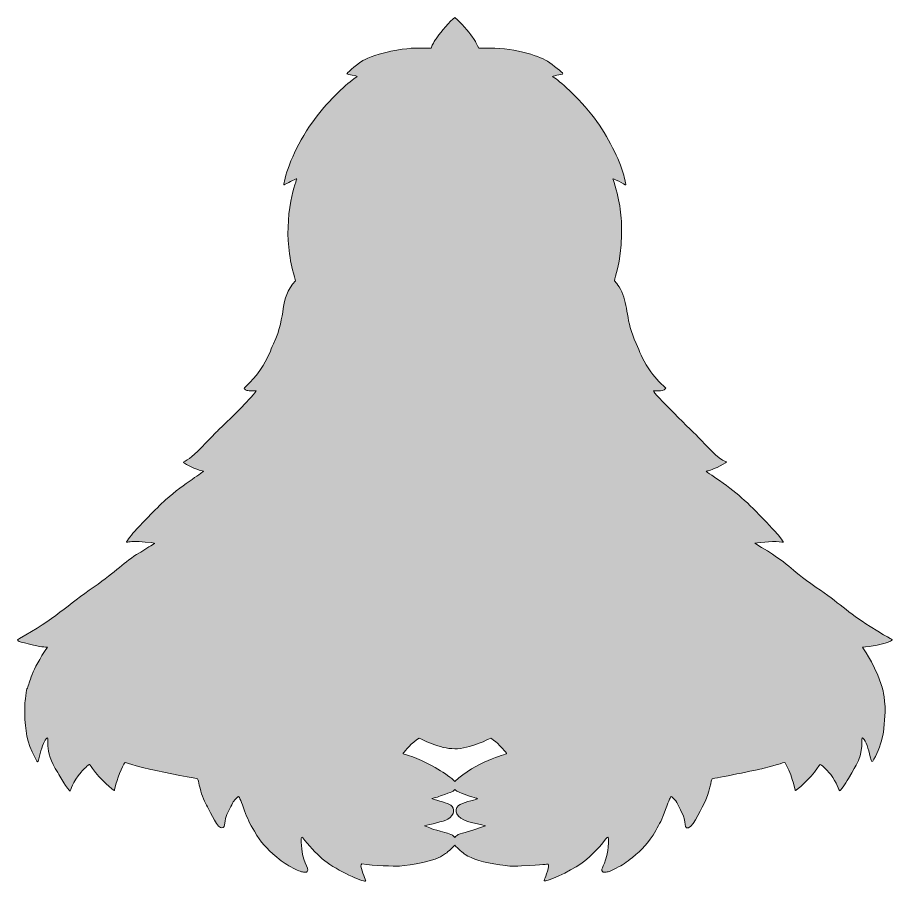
# Model space of a CAD drawing. Header units: inches. Extents: x -38.8 to 53.1, y -11.6 to 14.8.
# Drawn here: x -38.81 to -27.95, y -11.57 to -0.85 of the extents above; entities that cross this region are included whole.
import ezdxf

# ---------------------------------------------------------------- set-up
doc = ezdxf.new("R2010")
doc.units = ezdxf.units.IN
doc.header["$MEASUREMENT"] = 0
doc.layers.add('Sloth', color=7, linetype='Continuous', lineweight=0)

msp = doc.modelspace()

# ---------------------------------------------------------------- hatches: boundary and pattern name
at = {"layer": 'Sloth', "true_color": 0xd8b4a7, "transparency": 33554687}
h = msp.add_hatch(color=9, dxfattribs=at)
h.dxf.hatch_style = 2
edge = h.paths.add_edge_path()
edge.add_spline(control_points=[(-32.746, -9.98), (-32.748, -9.982), (-33.133, -10.083), (-33.388, -10.321), (-33.471, -10.235), (-33.711, -10.096), (-33.857, -10.037), (-33.942, -10.003), (-34.029, -9.983), (-34.029, -9.978), (-34.029, -9.971), (-33.951, -9.873), (-33.864, -9.808), (-33.864, -9.808), (-33.831, -9.784), (-33.831, -9.784), (-33.663, -9.868), (-33.473, -9.944), (-33.281, -9.907), (-33.071, -9.866), (-32.953, -9.781), (-32.941, -9.786), (-32.934, -9.789), (-32.881, -9.829), (-32.859, -9.848), (-32.849, -9.857), (-32.737, -9.971), (-32.746, -9.98)], knot_values=[0, 0, 0, 0, 1, 1, 1, 2, 2, 2, 3, 3, 3, 4, 4, 4, 5, 5, 5, 6, 6, 6, 7, 7, 7, 8, 8, 8, 9, 9, 9, 9], degree=3, periodic=0)
edge = h.paths.add_edge_path()
edge.add_spline(control_points=[(-33.344, -10.98), (-33.358, -10.985), (-33.377, -11.005), (-33.388, -11.015), (-33.418, -10.984), (-33.413, -10.983), (-33.512, -10.955), (-33.676, -10.909), (-33.694, -10.902), (-33.764, -10.87), (-33.69, -10.854), (-33.53, -10.821), (-33.475, -10.789), (-33.386, -10.736), (-33.383, -10.655), (-33.436, -10.616), (-33.475, -10.588), (-33.595, -10.563), (-33.673, -10.534), (-33.588, -10.512), (-33.591, -10.511), (-33.472, -10.468), (-33.429, -10.453), (-33.413, -10.445), (-33.397, -10.431), (-33.387, -10.422), (-33.384, -10.421), (-33.382, -10.426), (-33.371, -10.444), (-33.294, -10.471), (-33.272, -10.479), (-33.115, -10.54), (-33.093, -10.528), (-33.109, -10.537), (-33.146, -10.556), (-33.3, -10.583), (-33.343, -10.621), (-33.376, -10.651), (-33.38, -10.688), (-33.362, -10.724), (-33.318, -10.812), (-33.172, -10.835), (-33.007, -10.87), (-33.178, -10.941), (-33.293, -10.958), (-33.344, -10.98)], knot_values=[0, 0, 0, 0, 1, 1, 1, 2, 2, 2, 3, 3, 3, 4, 4, 4, 5, 5, 5, 6, 6, 6, 7, 7, 7, 8, 8, 8, 9, 9, 9, 10, 10, 10, 11, 11, 11, 12, 12, 12, 13, 13, 13, 14, 14, 14, 15, 15, 15, 15], degree=3, periodic=0)
edge = h.paths.add_edge_path()
edge.add_spline(control_points=[(-28.295, -8.654), (-28.192, -8.647), (-27.987, -8.595), (-27.972, -8.576), (-27.954, -8.553), (-27.949, -8.586), (-28.239, -8.402), (-28.523, -8.222), (-28.626, -8.107), (-28.906, -7.917), (-29.29, -7.655), (-29.18, -7.659), (-29.67, -7.37), (-29.587, -7.354), (-29.405, -7.341), (-29.334, -7.355), (-29.324, -7.357), (-29.314, -7.358), (-29.314, -7.358), (-29.313, -7.357), (-29.332, -7.33), (-29.356, -7.298), (-29.414, -7.22), (-29.429, -7.212), (-29.573, -7.06), (-29.792, -6.828), (-29.929, -6.712), (-30.203, -6.528), (-30.244, -6.5), (-30.274, -6.478), (-30.272, -6.477), (-30.247, -6.469), (-30.241, -6.478), (-30.135, -6.43), (-30.092, -6.41), (-30.019, -6.369), (-30.019, -6.365), (-30.019, -6.364), (-30.025, -6.361), (-30.033, -6.358), (-30.119, -6.33), (-30.291, -6.139), (-30.354, -6.072), (-30.416, -6.006), (-30.942, -5.5), (-30.924, -5.482), (-30.923, -5.481), (-30.898, -5.48), (-30.868, -5.48), (-30.816, -5.48), (-30.804, -5.483), (-30.771, -5.449), (-30.852, -5.373), (-30.917, -5.31), (-30.984, -5.208), (-31.077, -5.067), (-31.091, -5.003), (-31.14, -4.895), (-31.271, -4.607), (-31.236, -4.431), (-31.318, -4.254), (-31.363, -4.156), (-31.409, -4.127), (-31.409, -4.112), (-31.409, -4.081), (-31.326, -3.904), (-31.32, -3.545), (-31.316, -3.312), (-31.339, -3.148), (-31.412, -2.9), (-31.418, -2.88), (-31.424, -2.861), (-31.426, -2.859), (-31.452, -2.827), (-31.266, -2.935), (-31.266, -2.929), (-31.266, -2.913), (-31.289, -2.819), (-31.308, -2.758), (-31.365, -2.577), (-31.519, -2.273), (-31.688, -2.062), (-31.907, -1.787), (-32.135, -1.604), (-32.172, -1.591), (-32.208, -1.578), (-32.047, -1.564), (-32.047, -1.55), (-32.048, -1.539), (-32.174, -1.438), (-32.237, -1.396), (-32.352, -1.321), (-32.686, -1.225), (-33.012, -1.233), (-33.012, -1.233), (-33.091, -1.235), (-33.091, -1.235), (-33.136, -1.142), (-33.131, -1.151), (-33.168, -1.099), (-33.222, -1.022), (-33.305, -0.925), (-33.386, -0.855), (-33.444, -0.895), (-33.564, -1.038), (-33.602, -1.095), (-33.628, -1.133), (-33.635, -1.129), (-33.682, -1.233), (-33.889, -1.233), (-33.964, -1.229), (-34.179, -1.272), (-34.299, -1.296), (-34.47, -1.354), (-34.526, -1.389), (-34.639, -1.462), (-34.729, -1.549), (-34.726, -1.552), (-34.716, -1.562), (-34.598, -1.579), (-34.596, -1.584), (-34.596, -1.585), (-34.607, -1.594), (-34.621, -1.603), (-34.711, -1.66), (-34.947, -1.877), (-35.107, -2.091), (-35.332, -2.389), (-35.462, -2.701), (-35.499, -2.882), (-35.51, -2.939), (-35.514, -2.935), (-35.488, -2.921), (-35.439, -2.893), (-35.349, -2.85), (-35.347, -2.853), (-35.344, -2.855), (-35.386, -2.96), (-35.42, -3.132), (-35.46, -3.329), (-35.466, -3.572), (-35.437, -3.782), (-35.418, -3.915), (-35.402, -3.975), (-35.362, -4.116), (-35.575, -4.359), (-35.462, -4.527), (-35.635, -4.9), (-35.679, -4.993), (-35.683, -5.035), (-35.763, -5.167), (-35.875, -5.349), (-35.999, -5.438), (-35.999, -5.451), (-35.999, -5.455), (-35.985, -5.467), (-35.972, -5.474), (-35.962, -5.479), (-35.952, -5.48), (-35.906, -5.48), (-35.876, -5.48), (-35.851, -5.482), (-35.85, -5.483), (-35.846, -5.487), (-35.957, -5.613), (-36.024, -5.68), (-36.361, -6.016), (-36.278, -5.923), (-36.409, -6.061), (-36.592, -6.254), (-36.664, -6.32), (-36.728, -6.352), (-36.76, -6.368), (-36.762, -6.364), (-36.711, -6.393), (-36.573, -6.473), (-36.51, -6.47), (-36.502, -6.478), (-36.495, -6.484), (-36.733, -6.622), (-36.972, -6.833), (-37.094, -6.941), (-37.293, -7.158), (-37.347, -7.212), (-37.376, -7.242), (-37.462, -7.353), (-37.458, -7.357), (-37.457, -7.358), (-37.449, -7.357), (-37.44, -7.355), (-37.419, -7.35), (-37.327, -7.345), (-37.224, -7.355), (-37.097, -7.367), (-37.094, -7.368), (-37.117, -7.379), (-37.155, -7.397), (-37.253, -7.464), (-37.297, -7.49), (-37.489, -7.601), (-37.58, -7.72), (-37.859, -7.91), (-38.184, -8.131), (-38.352, -8.316), (-38.784, -8.55), (-38.806, -8.562), (-38.808, -8.564), (-38.805, -8.571), (-38.801, -8.581), (-38.784, -8.589), (-38.722, -8.606), (-38.543, -8.656), (-38.499, -8.651), (-38.436, -8.659), (-38.642, -8.954), (-38.655, -9.097), (-38.686, -9.164), (-38.693, -9.179), (-38.696, -9.195), (-38.705, -9.262), (-38.719, -9.36), (-38.72, -9.38), (-38.718, -9.48), (-38.713, -9.69), (-38.692, -9.834), (-38.595, -10.022), (-38.566, -10.078), (-38.564, -10.081), (-38.557, -10.075), (-38.548, -10.067), (-38.546, -10.061), (-38.535, -10.009), (-38.516, -9.918), (-38.481, -9.825), (-38.453, -9.794), (-38.396, -9.732), (-38.494, -9.898), (-38.339, -10.16), (-38.296, -10.232), (-38.266, -10.286), (-38.233, -10.338), (-38.208, -10.376), (-38.16, -10.442), (-38.156, -10.442), (-38.152, -10.441), (-38.126, -10.328), (-38.019, -10.205), (-37.989, -10.17), (-37.932, -10.117), (-37.921, -10.113), (-37.913, -10.11), (-37.903, -10.121), (-37.877, -10.162), (-37.793, -10.292), (-37.613, -10.435), (-37.609, -10.435), (-37.607, -10.435), (-37.605, -10.429), (-37.604, -10.422), (-37.592, -10.351), (-37.533, -10.185), (-37.491, -10.107), (-37.466, -10.059), (-37.469, -10.108), (-37.154, -10.173), (-37.152, -10.173), (-36.658, -10.277), (-36.588, -10.287), (-36.57, -10.289), (-36.573, -10.281), (-36.554, -10.37), (-36.533, -10.466), (-36.501, -10.555), (-36.464, -10.618), (-36.444, -10.653), (-36.351, -10.863), (-36.292, -10.894), (-36.266, -10.907), (-36.244, -10.892), (-36.241, -10.86), (-36.233, -10.786), (-36.228, -10.767), (-36.213, -10.733), (-36.184, -10.67), (-36.141, -10.586), (-36.127, -10.566), (-36.112, -10.545), (-36.074, -10.508), (-36.067, -10.508), (-36.06, -10.508), (-36.03, -10.58), (-35.993, -10.685), (-35.959, -10.782), (-35.929, -10.844), (-35.871, -10.94), (-35.785, -11.084), (-35.731, -11.145), (-35.594, -11.26), (-35.512, -11.328), (-35.471, -11.355), (-35.392, -11.396), (-35.316, -11.435), (-35.283, -11.446), (-35.249, -11.446), (-35.227, -11.447), (-35.224, -11.446), (-35.217, -11.437), (-35.183, -11.398), (-35.289, -11.316), (-35.29, -11.076), (-35.291, -10.997), (-35.29, -10.996), (-35.246, -11.052), (-35.168, -11.15), (-35.077, -11.244), (-35, -11.305), (-34.845, -11.428), (-34.519, -11.569), (-34.498, -11.558), (-34.495, -11.556), (-34.492, -11.553), (-34.492, -11.552), (-34.492, -11.548), (-34.537, -11.445), (-34.55, -11.371), (-34.553, -11.358), (-34.549, -11.355), (-34.54, -11.344), (-34.38, -11.366), (-34.145, -11.374), (-34.071, -11.37), (-33.93, -11.363), (-33.633, -11.312), (-33.514, -11.225), (-33.486, -11.205), (-33.426, -11.156), (-33.387, -11.111), (-33.352, -11.153), (-33.284, -11.208), (-33.259, -11.226), (-33.178, -11.282), (-33.025, -11.329), (-32.831, -11.356), (-32.721, -11.372), (-32.7, -11.373), (-32.559, -11.369), (-32.28, -11.36), (-32.245, -11.342), (-32.231, -11.347), (-32.207, -11.356), (-32.263, -11.511), (-32.274, -11.532), (-32.283, -11.549), (-32.283, -11.549), (-32.277, -11.555), (-32.258, -11.574), (-31.965, -11.437), (-31.826, -11.344), (-31.737, -11.284), (-31.606, -11.155), (-31.518, -11.039), (-31.502, -11.018), (-31.49, -11.009), (-31.486, -11.013), (-31.481, -11.018), (-31.484, -11.143), (-31.49, -11.176), (-31.523, -11.37), (-31.586, -11.404), (-31.557, -11.437), (-31.55, -11.446), (-31.548, -11.447), (-31.525, -11.446), (-31.491, -11.446), (-31.463, -11.437), (-31.386, -11.397), (-31.304, -11.356), (-31.264, -11.329), (-31.184, -11.263), (-31.068, -11.167), (-30.989, -11.094), (-30.895, -10.928), (-30.844, -10.838), (-30.827, -10.812), (-30.774, -10.668), (-30.731, -10.549), (-30.713, -10.508), (-30.706, -10.508), (-30.701, -10.508), (-30.662, -10.546), (-30.649, -10.563), (-30.621, -10.601), (-30.549, -10.751), (-30.543, -10.783), (-30.533, -10.84), (-30.536, -10.884), (-30.516, -10.895), (-30.449, -10.93), (-30.353, -10.694), (-30.3, -10.602), (-30.222, -10.463), (-30.213, -10.288), (-30.195, -10.288), (-30.171, -10.288), (-29.614, -10.173), (-29.567, -10.162), (-29.276, -10.091), (-29.305, -10.063), (-29.279, -10.115), (-29.188, -10.296), (-29.17, -10.435), (-29.165, -10.435), (-29.159, -10.435), (-28.981, -10.293), (-28.891, -10.154), (-28.877, -10.132), (-28.863, -10.115), (-28.859, -10.113), (-28.846, -10.109), (-28.785, -10.167), (-28.728, -10.237), (-28.651, -10.332), (-28.623, -10.438), (-28.617, -10.439), (-28.611, -10.441), (-28.547, -10.351), (-28.509, -10.287), (-28.384, -10.076), (-28.38, -10.068), (-28.36, -9.989), (-28.322, -9.836), (-28.357, -9.756), (-28.324, -9.789), (-28.295, -9.819), (-28.257, -9.916), (-28.237, -10.015), (-28.223, -10.087), (-28.216, -10.091), (-28.191, -10.046), (-28.144, -9.962), (-28.095, -9.83), (-28.081, -9.751), (-28.064, -9.656), (-28.049, -9.456), (-28.054, -9.398), (-28.072, -9.187), (-28.084, -9.175), (-28.106, -9.11), (-28.203, -8.817), (-28.34, -8.665), (-28.334, -8.659), (-28.333, -8.658), (-28.315, -8.656), (-28.295, -8.654)], knot_values=[0, 0, 0, 0, 1, 1, 1, 2, 2, 2, 3, 3, 3, 4, 4, 4, 5, 5, 5, 6, 6, 6, 7, 7, 7, 8, 8, 8, 9, 9, 9, 10, 10, 10, 11, 11, 11, 12, 12, 12, 13, 13, 13, 14, 14, 14, 15, 15, 15, 16, 16, 16, 17, 17, 17, 18, 18, 18, 19, 19, 19, 20, 20, 20, 21, 21, 21, 22, 22, 22, 23, 23, 23, 24, 24, 24, 25, 25, 25, 26, 26, 26, 27, 27, 27, 28, 28, 28, 29, 29, 29, 30, 30, 30, 31, 31, 31, 32, 32, 32, 33, 33, 33, 34, 34, 34, 35, 35, 35, 36, 36, 36, 37, 37, 37, 38, 38, 38, 39, 39, 39, 40, 40, 40, 41, 41, 41, 42, 42, 42, 43, 43, 43, 44, 44, 44, 45, 45, 45, 46, 46, 46, 47, 47, 47, 48, 48, 48, 49, 49, 49, 50, 50, 50, 51, 51, 51, 52, 52, 52, 53, 53, 53, 54, 54, 54, 55, 55, 55, 56, 56, 56, 57, 57, 57, 58, 58, 58, 59, 59, 59, 60, 60, 60, 61, 61, 61, 62, 62, 62, 63, 63, 63, 64, 64, 64, 65, 65, 65, 66, 66, 66, 67, 67, 67, 68, 68, 68, 69, 69, 69, 70, 70, 70, 71, 71, 71, 72, 72, 72, 73, 73, 73, 74, 74, 74, 75, 75, 75, 76, 76, 76, 77, 77, 77, 78, 78, 78, 79, 79, 79, 80, 80, 80, 81, 81, 81, 82, 82, 82, 83, 83, 83, 84, 84, 84, 85, 85, 85, 86, 86, 86, 87, 87, 87, 88, 88, 88, 89, 89, 89, 90, 90, 90, 91, 91, 91, 92, 92, 92, 93, 93, 93, 94, 94, 94, 95, 95, 95, 96, 96, 96, 97, 97, 97, 98, 98, 98, 99, 99, 99, 100, 100, 100, 101, 101, 101, 102, 102, 102, 103, 103, 103, 104, 104, 104, 105, 105, 105, 106, 106, 106, 107, 107, 107, 108, 108, 108, 109, 109, 109, 110, 110, 110, 111, 111, 111, 112, 112, 112, 113, 113, 113, 114, 114, 114, 115, 115, 115, 116, 116, 116, 117, 117, 117, 118, 118, 118, 119, 119, 119, 120, 120, 120, 121, 121, 121, 122, 122, 122, 123, 123, 123, 124, 124, 124, 125, 125, 125, 126, 126, 126, 127, 127, 127, 128, 128, 128, 129, 129, 129, 130, 130, 130, 131, 131, 131, 132, 132, 132, 133, 133, 133, 134, 134, 134, 135, 135, 135, 136, 136, 136, 137, 137, 137, 138, 138, 138, 139, 139, 139, 140, 140, 140, 141, 141, 141, 142, 142, 142, 143, 143, 143, 144, 144, 144, 145, 145, 145, 146, 146, 146, 147, 147, 147, 148, 148, 148, 149, 149, 149, 150, 150, 150, 151, 151, 151, 151], degree=3, periodic=0)

# ---------------------------------------------------------------- linework, layer by layer
at = {"layer": 'Sloth'}
for points, knots in [([(-28.295, -8.654), (-28.192, -8.647), (-27.987, -8.595), (-27.972, -8.576), (-27.954, -8.553), (-27.949, -8.586), (-28.239, -8.402), (-28.523, -8.222), (-28.626, -8.107), (-28.906, -7.917), (-29.29, -7.655), (-29.18, -7.659), (-29.67, -7.37), (-29.587, -7.354), (-29.405, -7.341), (-29.334, -7.355), (-29.324, -7.357), (-29.314, -7.358), (-29.314, -7.358), (-29.313, -7.357), (-29.332, -7.33), (-29.356, -7.298), (-29.414, -7.22), (-29.429, -7.212), (-29.573, -7.06), (-29.792, -6.828), (-29.929, -6.712), (-30.203, -6.528), (-30.244, -6.5), (-30.274, -6.478), (-30.272, -6.477), (-30.247, -6.469), (-30.241, -6.478), (-30.135, -6.43), (-30.092, -6.41), (-30.019, -6.369), (-30.019, -6.365), (-30.019, -6.364), (-30.025, -6.361), (-30.033, -6.358), (-30.119, -6.33), (-30.291, -6.139), (-30.354, -6.072), (-30.416, -6.006), (-30.942, -5.5), (-30.924, -5.482), (-30.923, -5.481), (-30.898, -5.48), (-30.868, -5.48), (-30.816, -5.48), (-30.804, -5.483), (-30.771, -5.449), (-30.852, -5.373), (-30.917, -5.31), (-30.984, -5.208), (-31.077, -5.067), (-31.091, -5.003), (-31.14, -4.895), (-31.271, -4.607), (-31.236, -4.431), (-31.318, -4.254), (-31.363, -4.156), (-31.409, -4.127), (-31.409, -4.112), (-31.409, -4.081), (-31.326, -3.904), (-31.32, -3.545), (-31.316, -3.312), (-31.339, -3.148), (-31.412, -2.9), (-31.418, -2.88), (-31.424, -2.861), (-31.426, -2.859), (-31.452, -2.827), (-31.266, -2.935), (-31.266, -2.929), (-31.266, -2.913), (-31.289, -2.819), (-31.308, -2.758), (-31.365, -2.577), (-31.519, -2.273), (-31.688, -2.062), (-31.907, -1.787), (-32.135, -1.604), (-32.172, -1.591), (-32.208, -1.578), (-32.047, -1.564), (-32.047, -1.55), (-32.048, -1.539), (-32.174, -1.438), (-32.237, -1.396), (-32.352, -1.321), (-32.686, -1.225), (-33.012, -1.233), (-33.012, -1.233), (-33.091, -1.235), (-33.091, -1.235), (-33.136, -1.142), (-33.131, -1.151), (-33.168, -1.099), (-33.222, -1.022), (-33.305, -0.925), (-33.386, -0.855), (-33.444, -0.895), (-33.564, -1.038), (-33.602, -1.095), (-33.628, -1.133), (-33.635, -1.129), (-33.682, -1.233), (-33.889, -1.233), (-33.964, -1.229), (-34.179, -1.272), (-34.299, -1.296), (-34.47, -1.354), (-34.526, -1.389), (-34.639, -1.462), (-34.729, -1.549), (-34.726, -1.552), (-34.716, -1.562), (-34.598, -1.579), (-34.596, -1.584), (-34.596, -1.585), (-34.607, -1.594), (-34.621, -1.603), (-34.711, -1.66), (-34.947, -1.877), (-35.107, -2.091), (-35.332, -2.389), (-35.462, -2.701), (-35.499, -2.882), (-35.51, -2.939), (-35.514, -2.935), (-35.488, -2.921), (-35.439, -2.893), (-35.349, -2.85), (-35.347, -2.853), (-35.344, -2.855), (-35.386, -2.96), (-35.42, -3.132), (-35.46, -3.329), (-35.466, -3.572), (-35.437, -3.782), (-35.418, -3.915), (-35.402, -3.975), (-35.362, -4.116), (-35.575, -4.359), (-35.462, -4.527), (-35.635, -4.9), (-35.679, -4.993), (-35.683, -5.035), (-35.763, -5.167), (-35.875, -5.349), (-35.999, -5.438), (-35.999, -5.451), (-35.999, -5.455), (-35.985, -5.467), (-35.972, -5.474), (-35.962, -5.479), (-35.952, -5.48), (-35.906, -5.48), (-35.876, -5.48), (-35.851, -5.482), (-35.85, -5.483), (-35.846, -5.487), (-35.957, -5.613), (-36.024, -5.68), (-36.361, -6.016), (-36.278, -5.923), (-36.409, -6.061), (-36.592, -6.254), (-36.664, -6.32), (-36.728, -6.352), (-36.76, -6.368), (-36.762, -6.364), (-36.711, -6.393), (-36.573, -6.473), (-36.51, -6.47), (-36.502, -6.478), (-36.495, -6.484), (-36.733, -6.622), (-36.972, -6.833), (-37.094, -6.941), (-37.293, -7.158), (-37.347, -7.212), (-37.376, -7.242), (-37.462, -7.353), (-37.458, -7.357), (-37.457, -7.358), (-37.449, -7.357), (-37.44, -7.355), (-37.419, -7.35), (-37.327, -7.345), (-37.224, -7.355), (-37.097, -7.367), (-37.094, -7.368), (-37.117, -7.379), (-37.155, -7.397), (-37.253, -7.464), (-37.297, -7.49), (-37.489, -7.601), (-37.58, -7.72), (-37.859, -7.91), (-38.184, -8.131), (-38.352, -8.316), (-38.784, -8.55), (-38.806, -8.562), (-38.808, -8.564), (-38.805, -8.571), (-38.801, -8.581), (-38.784, -8.589), (-38.722, -8.606), (-38.543, -8.656), (-38.499, -8.651), (-38.436, -8.659), (-38.642, -8.954), (-38.655, -9.097), (-38.686, -9.164), (-38.693, -9.179), (-38.696, -9.195), (-38.705, -9.262), (-38.719, -9.36), (-38.72, -9.38), (-38.718, -9.48), (-38.713, -9.69), (-38.692, -9.834), (-38.595, -10.022), (-38.566, -10.078), (-38.564, -10.081), (-38.557, -10.075), (-38.548, -10.067), (-38.546, -10.061), (-38.535, -10.009), (-38.516, -9.918), (-38.481, -9.825), (-38.453, -9.794), (-38.396, -9.732), (-38.494, -9.898), (-38.339, -10.16), (-38.296, -10.232), (-38.266, -10.286), (-38.233, -10.338), (-38.208, -10.376), (-38.16, -10.442), (-38.156, -10.442), (-38.152, -10.441), (-38.126, -10.328), (-38.019, -10.205), (-37.989, -10.17), (-37.932, -10.117), (-37.921, -10.113), (-37.913, -10.11), (-37.903, -10.121), (-37.877, -10.162), (-37.793, -10.292), (-37.613, -10.435), (-37.609, -10.435), (-37.607, -10.435), (-37.605, -10.429), (-37.604, -10.422), (-37.592, -10.351), (-37.533, -10.185), (-37.491, -10.107), (-37.466, -10.059), (-37.469, -10.108), (-37.154, -10.173), (-37.152, -10.173), (-36.658, -10.277), (-36.588, -10.287), (-36.57, -10.289), (-36.573, -10.281), (-36.554, -10.37), (-36.533, -10.466), (-36.501, -10.555), (-36.464, -10.618), (-36.444, -10.653), (-36.351, -10.863), (-36.292, -10.894), (-36.266, -10.907), (-36.244, -10.892), (-36.241, -10.86), (-36.233, -10.786), (-36.228, -10.767), (-36.213, -10.733), (-36.184, -10.67), (-36.141, -10.586), (-36.127, -10.566), (-36.112, -10.545), (-36.074, -10.508), (-36.067, -10.508), (-36.06, -10.508), (-36.03, -10.58), (-35.993, -10.685), (-35.959, -10.782), (-35.929, -10.844), (-35.871, -10.94), (-35.785, -11.084), (-35.731, -11.145), (-35.594, -11.26), (-35.512, -11.328), (-35.471, -11.355), (-35.392, -11.396), (-35.316, -11.435), (-35.283, -11.446), (-35.249, -11.446), (-35.227, -11.447), (-35.224, -11.446), (-35.217, -11.437), (-35.183, -11.398), (-35.289, -11.316), (-35.29, -11.076), (-35.291, -10.997), (-35.29, -10.996), (-35.246, -11.052), (-35.168, -11.15), (-35.077, -11.244), (-35, -11.305), (-34.845, -11.428), (-34.519, -11.569), (-34.498, -11.558), (-34.495, -11.556), (-34.492, -11.553), (-34.492, -11.552), (-34.492, -11.548), (-34.537, -11.445), (-34.55, -11.371), (-34.553, -11.358), (-34.549, -11.355), (-34.54, -11.344), (-34.38, -11.366), (-34.145, -11.374), (-34.071, -11.37), (-33.93, -11.363), (-33.633, -11.312), (-33.514, -11.225), (-33.486, -11.205), (-33.426, -11.156), (-33.387, -11.111), (-33.352, -11.153), (-33.284, -11.208), (-33.259, -11.226), (-33.178, -11.282), (-33.025, -11.329), (-32.831, -11.356), (-32.721, -11.372), (-32.7, -11.373), (-32.559, -11.369), (-32.28, -11.36), (-32.245, -11.342), (-32.231, -11.347), (-32.207, -11.356), (-32.263, -11.511), (-32.274, -11.532), (-32.283, -11.549), (-32.283, -11.549), (-32.277, -11.555), (-32.258, -11.574), (-31.965, -11.437), (-31.826, -11.344), (-31.737, -11.284), (-31.606, -11.155), (-31.518, -11.039), (-31.502, -11.018), (-31.49, -11.009), (-31.486, -11.013), (-31.481, -11.018), (-31.484, -11.143), (-31.49, -11.176), (-31.523, -11.37), (-31.586, -11.404), (-31.557, -11.437), (-31.55, -11.446), (-31.548, -11.447), (-31.525, -11.446), (-31.491, -11.446), (-31.463, -11.437), (-31.386, -11.397), (-31.304, -11.356), (-31.264, -11.329), (-31.184, -11.263), (-31.068, -11.167), (-30.989, -11.094), (-30.895, -10.928), (-30.844, -10.838), (-30.827, -10.812), (-30.774, -10.668), (-30.731, -10.549), (-30.713, -10.508), (-30.706, -10.508), (-30.701, -10.508), (-30.662, -10.546), (-30.649, -10.563), (-30.621, -10.601), (-30.549, -10.751), (-30.543, -10.783), (-30.533, -10.84), (-30.536, -10.884), (-30.516, -10.895), (-30.449, -10.93), (-30.353, -10.694), (-30.3, -10.602), (-30.222, -10.463), (-30.213, -10.288), (-30.195, -10.288), (-30.171, -10.288), (-29.614, -10.173), (-29.567, -10.162), (-29.276, -10.091), (-29.305, -10.063), (-29.279, -10.115), (-29.188, -10.296), (-29.17, -10.435), (-29.165, -10.435), (-29.159, -10.435), (-28.981, -10.293), (-28.891, -10.154), (-28.877, -10.132), (-28.863, -10.115), (-28.859, -10.113), (-28.846, -10.109), (-28.785, -10.167), (-28.728, -10.237), (-28.651, -10.332), (-28.623, -10.438), (-28.617, -10.439), (-28.611, -10.441), (-28.547, -10.351), (-28.509, -10.287), (-28.384, -10.076), (-28.38, -10.068), (-28.36, -9.989), (-28.322, -9.836), (-28.357, -9.756), (-28.324, -9.789), (-28.295, -9.819), (-28.257, -9.916), (-28.237, -10.015), (-28.223, -10.087), (-28.216, -10.091), (-28.191, -10.046), (-28.144, -9.962), (-28.095, -9.83), (-28.081, -9.751), (-28.064, -9.656), (-28.049, -9.456), (-28.054, -9.398), (-28.072, -9.187), (-28.084, -9.175), (-28.106, -9.11), (-28.203, -8.817), (-28.34, -8.665), (-28.334, -8.659), (-28.333, -8.658), (-28.315, -8.656), (-28.295, -8.654)], [0, 0, 0, 0, 1, 1, 1, 2, 2, 2, 3, 3, 3, 4, 4, 4, 5, 5, 5, 6, 6, 6, 7, 7, 7, 8, 8, 8, 9, 9, 9, 10, 10, 10, 11, 11, 11, 12, 12, 12, 13, 13, 13, 14, 14, 14, 15, 15, 15, 16, 16, 16, 17, 17, 17, 18, 18, 18, 19, 19, 19, 20, 20, 20, 21, 21, 21, 22, 22, 22, 23, 23, 23, 24, 24, 24, 25, 25, 25, 26, 26, 26, 27, 27, 27, 28, 28, 28, 29, 29, 29, 30, 30, 30, 31, 31, 31, 32, 32, 32, 33, 33, 33, 34, 34, 34, 35, 35, 35, 36, 36, 36, 37, 37, 37, 38, 38, 38, 39, 39, 39, 40, 40, 40, 41, 41, 41, 42, 42, 42, 43, 43, 43, 44, 44, 44, 45, 45, 45, 46, 46, 46, 47, 47, 47, 48, 48, 48, 49, 49, 49, 50, 50, 50, 51, 51, 51, 52, 52, 52, 53, 53, 53, 54, 54, 54, 55, 55, 55, 56, 56, 56, 57, 57, 57, 58, 58, 58, 59, 59, 59, 60, 60, 60, 61, 61, 61, 62, 62, 62, 63, 63, 63, 64, 64, 64, 65, 65, 65, 66, 66, 66, 67, 67, 67, 68, 68, 68, 69, 69, 69, 70, 70, 70, 71, 71, 71, 72, 72, 72, 73, 73, 73, 74, 74, 74, 75, 75, 75, 76, 76, 76, 77, 77, 77, 78, 78, 78, 79, 79, 79, 80, 80, 80, 81, 81, 81, 82, 82, 82, 83, 83, 83, 84, 84, 84, 85, 85, 85, 86, 86, 86, 87, 87, 87, 88, 88, 88, 89, 89, 89, 90, 90, 90, 91, 91, 91, 92, 92, 92, 93, 93, 93, 94, 94, 94, 95, 95, 95, 96, 96, 96, 97, 97, 97, 98, 98, 98, 99, 99, 99, 100, 100, 100, 101, 101, 101, 102, 102, 102, 103, 103, 103, 104, 104, 104, 105, 105, 105, 106, 106, 106, 107, 107, 107, 108, 108, 108, 109, 109, 109, 110, 110, 110, 111, 111, 111, 112, 112, 112, 113, 113, 113, 114, 114, 114, 115, 115, 115, 116, 116, 116, 117, 117, 117, 118, 118, 118, 119, 119, 119, 120, 120, 120, 121, 121, 121, 122, 122, 122, 123, 123, 123, 124, 124, 124, 125, 125, 125, 126, 126, 126, 127, 127, 127, 128, 128, 128, 129, 129, 129, 130, 130, 130, 131, 131, 131, 132, 132, 132, 133, 133, 133, 134, 134, 134, 135, 135, 135, 136, 136, 136, 137, 137, 137, 138, 138, 138, 139, 139, 139, 140, 140, 140, 141, 141, 141, 142, 142, 142, 143, 143, 143, 144, 144, 144, 145, 145, 145, 146, 146, 146, 147, 147, 147, 148, 148, 148, 149, 149, 149, 150, 150, 150, 151, 151, 151, 151]), ([(-32.746, -9.98), (-32.748, -9.982), (-33.133, -10.083), (-33.388, -10.321), (-33.471, -10.235), (-33.711, -10.096), (-33.857, -10.037), (-33.942, -10.003), (-34.029, -9.983), (-34.029, -9.978), (-34.029, -9.971), (-33.951, -9.873), (-33.864, -9.808), (-33.864, -9.808), (-33.831, -9.784), (-33.831, -9.784), (-33.663, -9.868), (-33.473, -9.944), (-33.281, -9.907), (-33.071, -9.866), (-32.953, -9.781), (-32.941, -9.786), (-32.934, -9.789), (-32.881, -9.829), (-32.859, -9.848), (-32.849, -9.857), (-32.737, -9.971), (-32.746, -9.98)], [0, 0, 0, 0, 1, 1, 1, 2, 2, 2, 3, 3, 3, 4, 4, 4, 5, 5, 5, 6, 6, 6, 7, 7, 7, 8, 8, 8, 9, 9, 9, 9]), ([(-33.344, -10.98), (-33.358, -10.985), (-33.377, -11.005), (-33.388, -11.015), (-33.418, -10.984), (-33.413, -10.983), (-33.512, -10.955), (-33.676, -10.909), (-33.694, -10.902), (-33.764, -10.87), (-33.69, -10.854), (-33.53, -10.821), (-33.475, -10.789), (-33.386, -10.736), (-33.383, -10.655), (-33.436, -10.616), (-33.475, -10.588), (-33.595, -10.563), (-33.673, -10.534), (-33.588, -10.512), (-33.591, -10.511), (-33.472, -10.468), (-33.429, -10.453), (-33.413, -10.445), (-33.397, -10.431), (-33.387, -10.422), (-33.384, -10.421), (-33.382, -10.426), (-33.371, -10.444), (-33.294, -10.471), (-33.272, -10.479), (-33.115, -10.54), (-33.093, -10.528), (-33.109, -10.537), (-33.146, -10.556), (-33.3, -10.583), (-33.343, -10.621), (-33.376, -10.651), (-33.38, -10.688), (-33.362, -10.724), (-33.318, -10.812), (-33.172, -10.835), (-33.007, -10.87), (-33.178, -10.941), (-33.293, -10.958), (-33.344, -10.98)], [0, 0, 0, 0, 1, 1, 1, 2, 2, 2, 3, 3, 3, 4, 4, 4, 5, 5, 5, 6, 6, 6, 7, 7, 7, 8, 8, 8, 9, 9, 9, 10, 10, 10, 11, 11, 11, 12, 12, 12, 13, 13, 13, 14, 14, 14, 15, 15, 15, 15])]:
    msp.add_open_spline(points, degree=3, knots=knots, dxfattribs=at)

doc.saveas('drawing.dxf')
